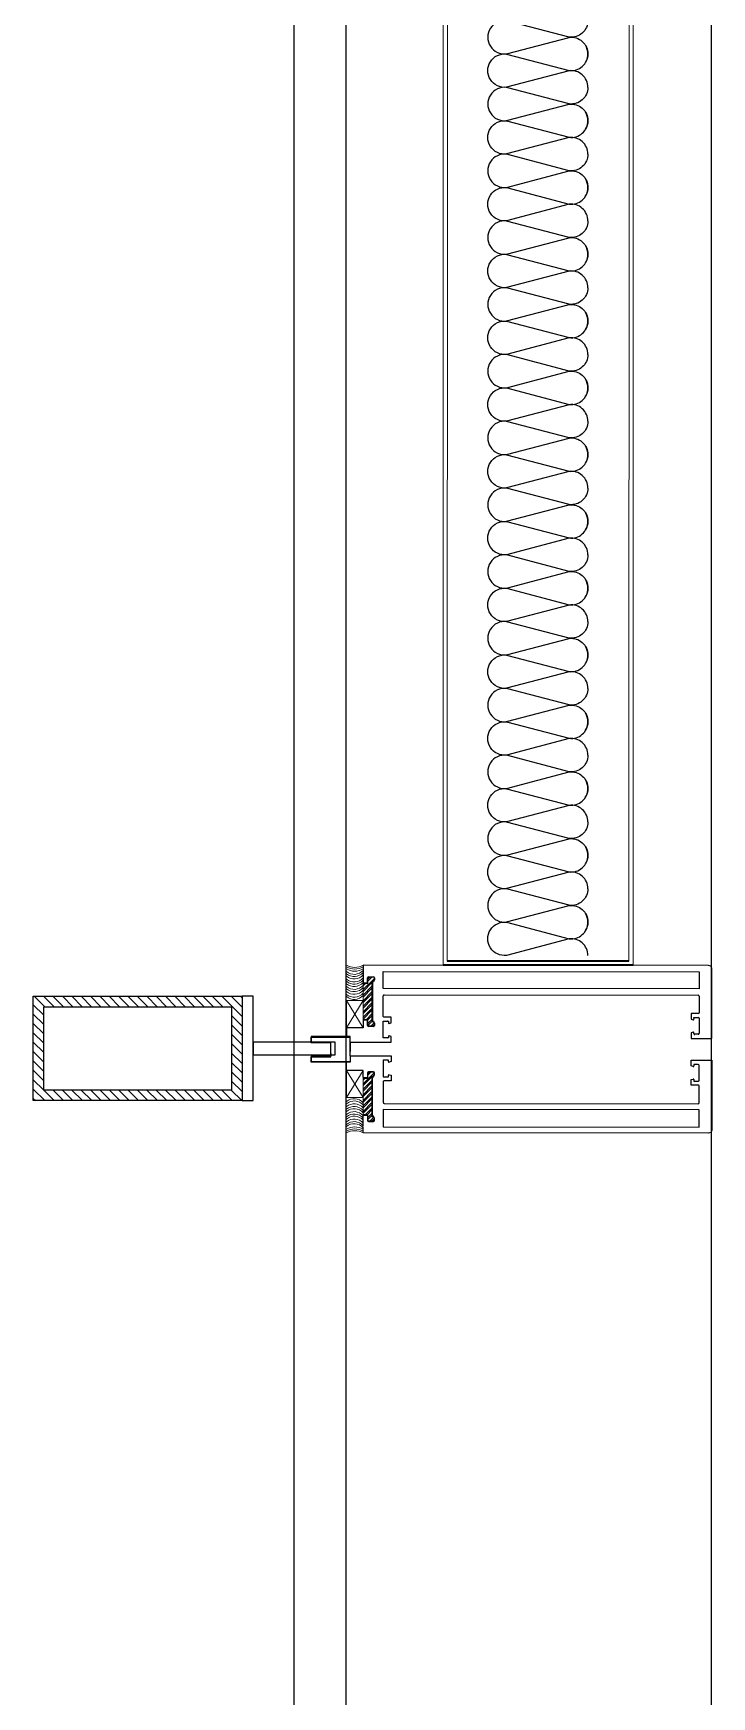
# Model space of a CAD drawing. Header units: feet. Extents: x 1421395 to 1426379, y -945253 to -943919.
# Drawn here: x 1421417.72 to 1421430.37, y -944274.09 to -944243.07 of the extents above; entities that cross this region are included whole.
import ezdxf

# ---------------------------------------------------------------- set-up
doc = ezdxf.new("R2010")
doc.units = ezdxf.units.FT
for name, color, linetype in [('04--hatch-1', 8, 'Continuous'), ('07--dim-1', 8, 'Continuous'), ('glazing', 145, 'Continuous'), ('H--metalwork', 1, 'Continuous'), ('L--windows-1', 1, 'Continuous'), ('Xref Typical$0$L--windows-1', 1, 'Continuous')]:
    doc.layers.add(name, color=color, linetype=linetype)
doc.layers.add('1.PROFILES', color=6, linetype='Continuous', lineweight=35)

# ---------------------------------------------------------------- blocks, each defined once
blk = doc.blocks.new('DFS')
at = {"color": 6, "lineweight": 0}
for p, q in [((638836.99, 52584.07, 0), (638837.23, 53833.98, 0)), ((638838.99, 52586.07, 0), (638839.23, 53831.98, 0)), ((638926.01, 52586.07, 0), (638926.25, 53831.98, 0)), ((638928.01, 52584.07, 0), (638928.25, 53833.98, 0))]:
    blk.add_line(p, q, dxfattribs=at)
at = {"color": 250, "elevation": 235.96}
for points in [[(638906.38, 53036.78, -0.451718), (638897.37, 53028.84), (638867.39, 53036.72, 1.135042), (638867.39, 53020.84), (638897.37, 53028.72, -0.451718), (638906.38, 53020.78, -0.137116), (638905.22, 53016.63, -0.137116)], [(638906.38, 53004.78, 0.451718), (638897.37, 53012.72), (638867.39, 53004.84, -1.135042), (638867.39, 53020.72), (638897.37, 53012.84, 0.451718), (638906.38, 53020.78, 0.137116), (638905.22, 53024.93, 0.137116)], [(638906.38, 53004.78, -0.451718), (638897.37, 52996.84), (638867.39, 53004.72, 1.135042), (638867.39, 52988.84), (638897.37, 52996.72, -0.451718), (638906.38, 52988.78, -0.137116), (638905.22, 52984.63, -0.137116)], [(638906.38, 52972.78, 0.451718), (638897.37, 52980.72), (638867.39, 52972.84, -1.135042), (638867.39, 52988.72), (638897.37, 52980.84, 0.451718), (638906.38, 52988.78, 0.137116), (638905.22, 52992.93, 0.137116)], [(638906.38, 52972.78, 0.451718), (638897.37, 52980.72), (638867.39, 52972.84, -1.135042), (638867.39, 52988.72), (638897.37, 52980.84, 0.451718), (638906.38, 52988.78, 0.137116), (638905.22, 52992.93, 0.137116)], [(638906.38, 52972.78, -0.451718), (638897.37, 52964.84), (638867.39, 52972.72, 1.135042), (638867.39, 52956.84), (638897.37, 52964.72, -0.451718), (638906.38, 52956.78, -0.137116), (638905.22, 52952.63, -0.137116)], [(638906.38, 52940.78, 0.451718), (638897.37, 52948.72), (638867.39, 52940.84, -1.135042), (638867.39, 52956.72), (638897.37, 52948.84, 0.451718), (638906.38, 52956.78, 0.137116), (638905.22, 52960.93, 0.137116)], [(638906.38, 52940.78, -0.451718), (638897.37, 52932.84), (638867.39, 52940.72, 1.135042), (638867.39, 52924.84), (638897.37, 52932.72, -0.451718), (638906.38, 52924.78, -0.137116), (638905.22, 52920.63, -0.137116)], [(638906.38, 52908.78, 0.451718), (638897.37, 52916.72), (638867.39, 52908.84, -1.135042), (638867.39, 52924.72), (638897.37, 52916.84, 0.451718), (638906.38, 52924.78, 0.137116), (638905.22, 52928.93, 0.137116)], [(638906.38, 52908.78, 0.451718), (638897.37, 52916.72), (638867.39, 52908.84, -1.135042), (638867.39, 52924.72), (638897.37, 52916.84, 0.451718), (638906.38, 52924.78, 0.137116), (638905.22, 52928.93, 0.137116)], [(638906.38, 52908.78, -0.451718), (638897.37, 52900.84), (638867.39, 52908.72, 1.135042), (638867.39, 52892.84), (638897.37, 52900.72, -0.451718), (638906.38, 52892.78, -0.137116), (638905.22, 52888.63, -0.137116)], [(638906.38, 52876.78, 0.451718), (638897.37, 52884.72), (638867.39, 52876.84, -1.135042), (638867.39, 52892.72), (638897.37, 52884.84, 0.451718), (638906.38, 52892.78, 0.137116), (638905.22, 52896.93, 0.137116)], [(638906.38, 52876.78, -0.451718), (638897.37, 52868.84), (638867.39, 52876.72, 1.135042), (638867.39, 52860.84), (638897.37, 52868.72, -0.451718), (638906.38, 52860.78, -0.137116), (638905.22, 52856.63, -0.137116)], [(638906.38, 52844.78, 0.451718), (638897.37, 52852.72), (638867.39, 52844.84, -1.135042), (638867.39, 52860.72), (638897.37, 52852.84, 0.451718), (638906.38, 52860.78, 0.137116), (638905.22, 52864.93, 0.137116)], [(638906.38, 52844.78, 0.451718), (638897.37, 52852.72), (638867.39, 52844.84, -1.135042), (638867.39, 52860.72), (638897.37, 52852.84, 0.451718), (638906.38, 52860.78, 0.137116), (638905.22, 52864.93, 0.137116)], [(638906.38, 52844.78, -0.451718), (638897.37, 52836.84), (638867.39, 52844.72, 1.135042), (638867.39, 52828.84), (638897.37, 52836.72, -0.451718), (638906.38, 52828.78, -0.137116), (638905.22, 52824.63, -0.137116)], [(638906.38, 52812.78, 0.451718), (638897.37, 52820.72), (638867.39, 52812.84, -1.135042), (638867.39, 52828.72), (638897.37, 52820.84, 0.451718), (638906.38, 52828.78, 0.137116), (638905.22, 52832.93, 0.137116)], [(638906.38, 52812.78, -0.451718), (638897.37, 52804.84), (638867.39, 52812.72, 1.135042), (638867.39, 52796.84), (638897.37, 52804.72, -0.451718), (638906.38, 52796.78, -0.137116), (638905.22, 52792.63, -0.137116)], [(638906.38, 52780.78, 0.451718), (638897.37, 52788.72), (638867.39, 52780.84, -1.135042), (638867.39, 52796.72), (638897.37, 52788.84, 0.451718), (638906.38, 52796.78, 0.137116), (638905.22, 52800.93, 0.137116)], [(638906.38, 52780.78, 0.451718), (638897.37, 52788.72), (638867.39, 52780.84, -1.135042), (638867.39, 52796.72), (638897.37, 52788.84, 0.451718), (638906.38, 52796.78, 0.137116), (638905.22, 52800.93, 0.137116)], [(638906.38, 52780.78, -0.451718), (638897.37, 52772.84), (638867.39, 52780.72, 1.135042), (638867.39, 52764.84), (638897.37, 52772.72, -0.451718), (638906.38, 52764.78, -0.137116), (638905.22, 52760.63, -0.137116)], [(638906.38, 52748.78, 0.451718), (638897.37, 52756.72), (638867.39, 52748.84, -1.135042), (638867.39, 52764.72), (638897.37, 52756.84, 0.451718), (638906.38, 52764.78, 0.137116), (638905.22, 52768.93, 0.137116)], [(638906.38, 52748.78, -0.451718), (638897.37, 52740.84), (638867.39, 52748.72, 1.135042), (638867.39, 52732.84), (638897.37, 52740.72, -0.451718), (638906.38, 52732.78, -0.137116), (638905.22, 52728.63, -0.137116)], [(638906.38, 52716.78, 0.451718), (638897.37, 52724.72), (638867.39, 52716.84, -1.135042), (638867.39, 52732.72), (638897.37, 52724.84, 0.451718), (638906.38, 52732.78, 0.137116), (638905.22, 52736.93, 0.137116)], [(638906.38, 52716.78, 0.451718), (638897.37, 52724.72), (638867.39, 52716.84, -1.135042), (638867.39, 52732.72), (638897.37, 52724.84, 0.451718), (638906.38, 52732.78, 0.137116), (638905.22, 52736.93, 0.137116)], [(638906.38, 52716.78, -0.451718), (638897.37, 52708.84), (638867.39, 52716.72, 1.135042), (638867.39, 52700.84), (638897.37, 52708.72, -0.451718), (638906.38, 52700.78, -0.137116), (638905.22, 52696.63, -0.137116)], [(638906.38, 52684.78, 0.451718), (638897.37, 52692.72), (638867.39, 52684.84, -1.135042), (638867.39, 52700.72), (638897.37, 52692.84, 0.451718), (638906.38, 52700.78, 0.137116), (638905.22, 52704.93, 0.137116)], [(638906.38, 52684.78, -0.451718), (638897.37, 52676.84), (638867.39, 52684.72, 1.135042), (638867.39, 52668.84), (638897.37, 52676.72, -0.451718), (638906.38, 52668.78, -0.137116), (638905.22, 52664.63, -0.137116)], [(638906.38, 52652.78, 0.451718), (638897.37, 52660.72), (638867.39, 52652.84, -1.135042), (638867.39, 52668.72), (638897.37, 52660.84, 0.451718), (638906.38, 52668.78, 0.137116), (638905.22, 52672.93, 0.137116)], [(638906.38, 52652.78, 0.451718), (638897.37, 52660.72), (638867.39, 52652.84, -1.135042), (638867.39, 52668.72), (638897.37, 52660.84, 0.451718), (638906.38, 52668.78, 0.137116), (638905.22, 52672.93, 0.137116)], [(638906.38, 52652.78, -0.451718), (638897.37, 52644.84), (638867.39, 52652.72, 1.135042), (638867.39, 52636.84), (638897.37, 52644.72, -0.451718), (638906.38, 52636.78, -0.137116), (638905.22, 52632.63, -0.137116)], [(638906.38, 52620.78, 0.451718), (638897.37, 52628.72), (638867.39, 52620.84, -1.135042), (638867.39, 52636.72), (638897.37, 52628.84, 0.451718), (638906.38, 52636.78, 0.137116), (638905.22, 52640.93, 0.137116)], [(638906.38, 52620.78, -0.451718), (638897.37, 52612.84), (638867.39, 52620.72, 1.135042), (638867.39, 52604.84), (638897.37, 52612.72, -0.451718), (638906.38, 52604.78, -0.137116), (638905.22, 52600.63, -0.137116)], [(638906.38, 52588.78, 0.451718), (638897.37, 52596.72), (638867.39, 52588.84, -1.135042), (638867.39, 52604.72), (638897.37, 52596.84, 0.451718), (638906.38, 52604.78, 0.137116), (638905.22, 52608.93, 0.137116)]]:
    blk.add_lwpolyline(points, format="xyb", dxfattribs=at)
at = {"layer": '1.PROFILES'}
for p, q in [((638926.01, 52586.07, 0), (638838.99, 52586.07, 0)), ((638928.01, 52584.07, 0), (638836.99, 52584.07, 0))]:
    blk.add_line(p, q, dxfattribs=at)
blk = doc.blocks.new('Xref Typical$0$A$C678E3510')
at = {"layer": 'Xref Typical$0$L--windows-1'}
for p, q in [((2072.04, 20006.12, 0), (2072.04, 23771.13, 0)), ((2272.04, 20006.12, 0), (2272.04, 23571.13, 0))]:
    blk.add_line(p, q, dxfattribs=at)
blk = doc.blocks.new('dxfhjt')
at = {"lineweight": 9}
h = blk.add_hatch(dxfattribs=at)
h.set_pattern_fill('ANSI32', color=250, scale=5, angle=900, style=0)
h.set_pattern_definition([(225, (123068.4649, -64400.1108), (1.325825215, -1.325825215), []), (225, (123067.581, -64400.1108), (1.325825215, -1.325825215), [])])
h.paths.add_polyline_path([(-56844.44, -163131.83, 0.414214), (-56844.19, -163131.58), (-56844.19, -163130.58), (-56844.6, -163129.85), (-56845.19, -163129.85), (-56845.19, -163110.52), (-56844.6, -163110.52), (-56844.19, -163109.79), (-56844.19, -163108.78, 0.414214), (-56844.44, -163108.53), (-56846.84, -163108.53, 0.414214), (-56847.09, -163108.78), (-56847.09, -163111.53), (-56849.37, -163111.53, 0.094195), (-56849.42, -163111.58), (-56849.42, -163128.78, 0.094195), (-56849.37, -163128.83), (-56847.09, -163128.83), (-56847.09, -163131.58, 0.414214), (-56846.84, -163131.83)])
h = blk.add_hatch(dxfattribs=at)
h.set_pattern_fill('ANSI32', color=250, scale=5, angle=900, style=0)
h.set_pattern_definition([(225, (120069.4656, -64400.1108), (1.325825215, -1.325825215), []), (225, (120068.5818, -64400.1108), (1.325825215, -1.325825215), [])])
h.paths.add_polyline_path([(-56844.44, -163154.05, -0.414214), (-56844.19, -163154.3), (-56844.19, -163155.3), (-56844.6, -163156.04), (-56845.19, -163156.04), (-56845.19, -163175.36), (-56844.6, -163175.36), (-56844.19, -163176.1), (-56844.19, -163177.1, -0.414214), (-56844.44, -163177.35), (-56846.84, -163177.35, -0.414214), (-56847.09, -163177.1), (-56847.09, -163174.35), (-56849.37, -163174.35, -0.094195), (-56849.42, -163174.3), (-56849.42, -163157.1, -0.094195), (-56849.37, -163157.05), (-56847.09, -163157.05), (-56847.09, -163154.3, -0.414214), (-56846.84, -163154.05)])
at = {"color": 250}
for p, q in [((-56683.91, -163102.88, 0), (-56849.42, -163102.72, 0)), ((-56849.42, -163102.72, 0), (-56849.42, -163105.73, 0)), ((-56849.42, -163105.73, 0), (-56849.42, -163111.28, 0)), ((-56847.34, -163111.28, 0), (-56847.34, -163108.78, 0)), ((-56846.84, -163108.28, 0), (-56844.44, -163108.28, 0)), ((-56843.94, -163108.78, 0), (-56843.94, -163109.85, 0)), ((-56682.91, -163103.26, 0), (-56683.91, -163102.88, 0)), ((-56682.42, -163104.22, 0), (-56682.91, -163103.26, 0)), ((-56682.42, -163137.88, 0), (-56682.42, -163104.22, 0)), ((-56849.42, -163111.28, 0), (-56847.34, -163111.28, 0)), ((-56844.45, -163110.77, 0), (-56844.94, -163110.77, 0)), ((-56844.94, -163110.77, 0), (-56844.94, -163129.6, 0)), ((-56843.94, -163109.85, 0), (-56844.45, -163110.77, 0)), ((-56839.82, -163127.34, 0), (-56839.82, -163117.42, 0)), ((-56839.32, -163116.92, 0), (-56688.92, -163117.08, 0)), ((-56688.42, -163117.58, 0), (-56688.42, -163125.58, 0)), ((-56849.42, -163132.71, 0), (-56857.42, -163132.71, 0)), ((-56847.34, -163129.08, 0), (-56849.42, -163129.08, 0)), ((-56849.42, -163129.08, 0), (-56849.42, -163132.21, 0)), ((-56849.42, -163132.21, 0), (-56849.42, -163132.71, 0)), ((-56847.34, -163131.58, 0), (-56847.34, -163129.08, 0)), ((-56844.44, -163132.08, 0), (-56846.84, -163132.08, 0)), ((-56844.94, -163129.6, 0), (-56844.45, -163129.6, 0)), ((-56844.45, -163129.6, 0), (-56843.94, -163130.52, 0)), ((-56843.94, -163130.52, 0), (-56843.94, -163131.58, 0)), ((-56839.82, -163137.64, 0), (-56839.82, -163129.64, 0)), ((-56839.82, -163129.64, 0), (-56837.69, -163129.64, 0)), ((-56835.92, -163127.64, 0), (-56839.52, -163127.64, 0)), ((-56837.54, -163129.64, 0), (-56837.32, -163129.64, 0)), ((-56837.32, -163129.64, 0), (-56837.32, -163130.34, 0)), ((-56836.94, -163130.63, 0), (-56835.92, -163130.36, 0)), ((-56835.92, -163130.36, 0), (-56835.92, -163127.64, 0)), ((-56688.72, -163125.88, 0), (-56692.32, -163125.88, 0)), ((-56692.32, -163125.88, 0), (-56692.32, -163128.6, 0)), ((-56692.32, -163128.6, 0), (-56691.3, -163128.87, 0)), ((-56690.93, -163128.64, 0), (-56691.02, -163128.3, 0)), ((-56690.92, -163127.99, 0), (-56690.92, -163127.88, 0)), ((-56690.92, -163127.88, 0), (-56688.72, -163127.88, 0)), ((-56688.42, -163128.18, 0), (-56688.42, -163135.38, 0)), ((-56874.31, -163139.89, 0), (-56874.31, -163137.26, 0)), ((-56874.31, -163137.26, 0), (-56855.64, -163137.26, 0)), ((-56864.85, -163139.89, 0), (-56874.31, -163139.89, 0)), ((-56855.64, -163136.95, 0), (-56874.3, -163136.95, 0)), ((-56874.3, -163136.95, 0), (-56874.3, -163139.56, 0)), ((-56874.3, -163139.56, 0), (-56864.85, -163139.56, 0)), ((-56864.85, -163146.64, 0), (-56864.85, -163139.56, 0)), ((-56855.64, -163139.71, 0), (-56855.64, -163144.17, 0)), ((-56855.64, -163139.71, 0), (-56851.5, -163139.71, 0)), ((-56851.5, -163139.71, 0), (-56849.45, -163139.71, 0)), ((-56849.45, -163139.71, 0), (-56835.92, -163139.71, 0)), ((-56837.68, -163137.64, 0), (-56839.82, -163137.64, 0)), ((-56837.32, -163137.64, 0), (-56837.56, -163137.64, 0)), ((-56837.32, -163136.94, 0), (-56837.32, -163137.64, 0)), ((-56835.92, -163136.93, 0), (-56836.94, -163136.65, 0)), ((-56835.92, -163139.71, 0), (-56835.92, -163136.93, 0)), ((-56691.3, -163134.89, 0), (-56692.32, -163135.17, 0)), ((-56692.32, -163135.17, 0), (-56692.32, -163136.85, 0)), ((-56692.32, -163136.85, 0), (-56692.32, -163137.88, 0)), ((-56692.32, -163137.88, 0), (-56682.42, -163137.88, 0)), ((-56691.02, -163135.54, 0), (-56690.92, -163135.18, 0)), ((-56690.92, -163135.88, 0), (-56690.92, -163135.85, 0)), ((-56690.88, -163135.88, 0), (-56690.92, -163135.88, 0)), ((-56690.43, -163135.88, 0), (-56690.47, -163135.91, 0)), ((-56688.92, -163135.88, 0), (-56690.43, -163135.88, 0)), ((-56864.85, -163146.31, 0), (-56874.31, -163146.31, 0)), ((-56874.31, -163146.31, 0), (-56874.31, -163148.95, 0)), ((-56874.3, -163149.26, 0), (-56874.3, -163146.64, 0)), ((-56874.3, -163146.64, 0), (-56864.85, -163146.64, 0)), ((-56864.85, -163145.14, 0), (-56864.85, -163146.31, 0)), ((-56855.64, -163146.17, 0), (-56855.64, -163141.71, 0)), ((-56855.64, -163146.17, 0), (-56835.92, -163146.17, 0)), ((-56851.5, -163146.17, 0), (-56849.45, -163146.17, 0)), ((-56849.45, -163146.17, 0), (-56835.92, -163146.17, 0)), ((-56837.68, -163148.24, 0), (-56839.82, -163148.24, 0)), ((-56839.82, -163148.24, 0), (-56839.82, -163156.24, 0)), ((-56837.32, -163148.24, 0), (-56837.56, -163148.24, 0)), ((-56837.32, -163148.94, 0), (-56837.32, -163148.24, 0)), ((-56835.92, -163146.17, 0), (-56835.92, -163148.96, 0)), ((-56692.32, -163149.36, 0), (-56692.32, -163148.32, 0)), ((-56692.32, -163148.32, 0), (-56682.42, -163148.32, 0)), ((-56682.42, -163148.32, 0), (-56682.42, -163181.98, 0)), ((-56874.31, -163148.95, 0), (-56855.64, -163148.95, 0)), ((-56855.64, -163149.26, 0), (-56874.3, -163149.26, 0)), ((-56849.42, -163153.17, 0), (-56857.42, -163153.17, 0)), ((-56849.42, -163153.67, 0), (-56849.42, -163153.17, 0)), ((-56849.42, -163156.48, 0), (-56849.42, -163153.35, 0)), ((-56847.34, -163154.3, 0), (-56847.34, -163156.8, 0)), ((-56844.44, -163153.8, 0), (-56846.84, -163153.8, 0)), ((-56844.94, -163175.11, 0), (-56844.94, -163156.29, 0)), ((-56844.94, -163156.29, 0), (-56844.45, -163156.29, 0)), ((-56844.45, -163156.29, 0), (-56843.94, -163155.37, 0)), ((-56843.94, -163155.37, 0), (-56843.94, -163154.3, 0)), ((-56839.82, -163156.24, 0), (-56837.69, -163156.24, 0)), ((-56837.54, -163156.24, 0), (-56837.32, -163156.24, 0)), ((-56837.32, -163156.24, 0), (-56837.32, -163155.54, 0)), ((-56835.92, -163148.96, 0), (-56836.94, -163149.23, 0)), ((-56836.94, -163155.25, 0), (-56835.92, -163155.53, 0)), ((-56835.92, -163155.53, 0), (-56835.92, -163158.24, 0)), ((-56692.32, -163151.04, 0), (-56692.32, -163149.36, 0)), ((-56691.3, -163151.31, 0), (-56692.32, -163151.04, 0)), ((-56691.02, -163150.66, 0), (-56690.92, -163151.03, 0)), ((-56690.88, -163150.32, 0), (-56690.92, -163150.32, 0)), ((-56690.92, -163150.32, 0), (-56690.92, -163150.35, 0)), ((-56690.43, -163150.32, 0), (-56690.47, -163150.3, 0)), ((-56688.92, -163150.32, 0), (-56690.43, -163150.32, 0)), ((-56688.42, -163158.02, 0), (-56688.42, -163150.82, 0)), ((-56847.34, -163156.8, 0), (-56849.42, -163156.8, 0)), ((-56839.82, -163158.54, 0), (-56839.82, -163168.46, 0)), ((-56835.92, -163158.24, 0), (-56839.52, -163158.24, 0)), ((-56692.32, -163157.61, 0), (-56691.3, -163157.33, 0)), ((-56692.32, -163160.32, 0), (-56692.32, -163157.61, 0)), ((-56688.72, -163160.32, 0), (-56692.32, -163160.32, 0)), ((-56690.93, -163157.56, 0), (-56691.02, -163157.91, 0)), ((-56690.92, -163158.22, 0), (-56690.92, -163158.32, 0)), ((-56690.92, -163158.32, 0), (-56688.72, -163158.32, 0)), ((-56688.42, -163168.62, 0), (-56688.42, -163160.62, 0)), ((-56839.32, -163168.96, 0), (-56688.92, -163169.12, 0)), ((-56849.42, -163179.84, 0), (-56849.42, -163174.28, 0)), ((-56849.42, -163174.6, 0), (-56847.34, -163174.6, 0)), ((-56849.42, -163183.16, 0), (-56849.42, -163180.16, 0)), ((-56847.34, -163174.6, 0), (-56847.34, -163177.1, 0)), ((-56846.84, -163177.6, 0), (-56844.44, -163177.6, 0)), ((-56844.45, -163175.11, 0), (-56844.94, -163175.11, 0)), ((-56843.94, -163176.04, 0), (-56844.45, -163175.11, 0)), ((-56843.94, -163177.1, 0), (-56843.94, -163176.04, 0)), ((-56683.91, -163183.32, 0), (-56849.42, -163183.16, 0)), ((-56682.91, -163182.94, 0), (-56683.91, -163183.32, 0)), ((-56682.42, -163181.98, 0), (-56682.91, -163182.94, 0))]:
    blk.add_line(p, q, dxfattribs=at)
at = {"color": 250, "lineweight": 0}
for p, q in [((-56857.42, -163119.75, 0), (-56849.42, -163132.71, 0)), ((-56849.42, -163119.75, 0), (-56857.42, -163132.71, 0)), ((-56857.42, -163166.14, 0), (-56849.42, -163153.17, 0)), ((-56849.42, -163166.14, 0), (-56857.42, -163153.17, 0))]:
    blk.add_line(p, q, dxfattribs=at)
at = {"color": 250, "lineweight": 9, "elevation": 0}
for points in [[(-56847.09, -163111.53), (-56847.09, -163108.78, -0.414214), (-56846.84, -163108.53), (-56844.44, -163108.53, -0.414214), (-56844.19, -163108.78), (-56844.19, -163109.79), (-56844.6, -163110.52), (-56845.19, -163110.52), (-56845.19, -163129.85), (-56844.6, -163129.85), (-56844.19, -163130.58), (-56844.19, -163131.58, -0.414214), (-56844.44, -163131.83), (-56846.84, -163131.83, -0.414214), (-56847.09, -163131.58), (-56847.09, -163128.83), (-56849.37, -163128.83, -0.094195), (-56849.42, -163128.78), (-56849.42, -163111.58, -0.094195), (-56849.37, -163111.53)], [(-56847.09, -163174.35), (-56847.09, -163177.1, 0.414214), (-56846.84, -163177.35), (-56844.44, -163177.35, 0.414214), (-56844.19, -163177.1), (-56844.19, -163176.1), (-56844.6, -163175.36), (-56845.19, -163175.36), (-56845.19, -163156.04), (-56844.6, -163156.04), (-56844.19, -163155.3), (-56844.19, -163154.3, 0.414214), (-56844.44, -163154.05), (-56846.84, -163154.05, 0.414214), (-56847.09, -163154.3), (-56847.09, -163157.05), (-56849.37, -163157.05, 0.094195), (-56849.42, -163157.1), (-56849.42, -163174.3, 0.094195), (-56849.37, -163174.35)]]:
    blk.add_lwpolyline(points, format="xyb", close=True, dxfattribs=at)
at = {"color": 250, "elevation": 0}
for points in [[(-56839.82, -163113.92), (-56839.82, -163105.72), (-56688.42, -163105.88), (-56688.42, -163114.08)], [(-56839.82, -163113.92), (-56839.82, -163105.72), (-56688.42, -163105.88), (-56688.42, -163114.08)], [(-56839.82, -163171.96), (-56839.82, -163180.16), (-56688.42, -163180.32), (-56688.42, -163172.12)], [(-56839.82, -163171.96), (-56839.82, -163180.16), (-56688.42, -163180.32), (-56688.42, -163172.12)]]:
    blk.add_lwpolyline(points, close=True, dxfattribs=at)
at = {"color": 250, "lineweight": 0, "elevation": 0}
for points in [[(-56857.42, -163119.75), (-56857.42, -163132.71), (-56849.42, -163132.71), (-56849.42, -163119.75)], [(-56857.42, -163166.14), (-56857.42, -163153.17), (-56849.42, -163153.17), (-56849.42, -163166.14)]]:
    blk.add_lwpolyline(points, close=True, dxfattribs=at)
at = {"color": 250, "elevation": 0}
for points in [[(-56857.42, -163132.71), (-56857.42, -163136.95)], [(-56855.64, -163146.17), (-56855.64, -163136.95)], [(-56855.64, -163146.17), (-56855.64, -163149.26)], [(-56857.42, -163153.17), (-56857.42, -163149.26)]]:
    blk.add_lwpolyline(points, dxfattribs=at)
at = {"color": 250, "lineweight": 0}
for centre, radius, start, end in [((-56853.42, -163095.96, 0), 7.86, 239.37139, 300.62861), ((-56853.42, -163096.78, 0), 7.86, 239.3786, 300.58251), ((-56853.42, -163097.79, 0), 7.86, 239.3786, 300.58251), ((-56853.72, -163101.44, 0), 5.73, 229.79672, 318.66136), ((-56853.72, -163102.45, 0), 5.73, 229.79672, 318.66136), ((-56853.72, -163103.64, 0), 5.73, 229.79672, 318.66136), ((-56853.72, -163105.03, 0), 5.73, 229.79672, 318.66136), ((-56853.72, -163106.11, 0), 5.73, 229.79672, 318.66136), ((-56853.72, -163107.24, 0), 5.73, 229.79672, 318.66136), ((-56853.72, -163108.63, 0), 5.73, 229.79672, 318.66136), ((-56853.72, -163109.7, 0), 5.73, 229.79672, 318.66136), ((-56853.72, -163110.96, 0), 5.73, 229.79672, 318.66136), ((-56853.72, -163112.35, 0), 5.73, 229.79672, 318.66136), ((-56853.72, -163113.43, 0), 5.73, 229.79672, 318.66136), ((-56853.72, -163172.46, 0), 5.73, 41.33864, 130.20328), ((-56853.72, -163173.53, 0), 5.73, 41.33864, 130.20328), ((-56853.72, -163174.92, 0), 5.73, 41.33864, 130.20328), ((-56853.72, -163176.18, 0), 5.73, 41.33864, 130.20328), ((-56853.72, -163177.26, 0), 5.73, 41.33864, 130.20328), ((-56853.72, -163178.64, 0), 5.73, 41.33864, 130.20328), ((-56853.72, -163179.78, 0), 5.73, 41.33864, 130.20328), ((-56853.72, -163180.85, 0), 5.73, 41.33864, 130.20328), ((-56853.72, -163182.24, 0), 5.73, 41.33864, 130.20328), ((-56853.72, -163183.44, 0), 5.73, 41.33864, 130.20328), ((-56853.72, -163184.45, 0), 5.73, 41.33864, 130.20328), ((-56853.42, -163188.1, 0), 7.86, 59.41749, 120.6214), ((-56853.42, -163189.11, 0), 7.86, 59.41749, 120.6214), ((-56853.42, -163189.92, 0), 7.86, 59.37139, 120.62861)]:
    blk.add_arc(centre, radius, start, end, dxfattribs=at)
at = {"color": 250}
for centre, radius, start, end in [((-56846.84, -163108.78, 0), 0.5, 90, 180), ((-56844.44, -163108.78, 0), 0.5, 360, 90), ((-56839.32, -163117.42, 0), 0.5, 90, 180), ((-56688.92, -163117.58, 0), 0.5, 0, 90), ((-56846.84, -163131.58, 0), 0.5, 180, 270), ((-56844.44, -163131.58, 0), 0.5, 270, 0), ((-56839.52, -163127.34, 0), 0.3, 180, 270), ((-56837.62, -163129.93, 0), 0.3, 75.78159, 104.21841), ((-56837.02, -163130.34, 0), 0.3, 180, 285), ((-56691.22, -163128.58, 0), 0.3, 255, 348.35351), ((-56690.73, -163128.22, 0), 0.3, 129.59012, 195), ((-56688.72, -163125.58, 0), 0.3, 270, 360), ((-56688.72, -163128.18, 0), 0.3, 360, 90), ((-56837.62, -163137.35, 0), 0.3, 258.6985, 281.3015), ((-56837.02, -163136.94, 0), 0.3, 75, 180), ((-56691.22, -163135.18, 0), 0.3, 1.38312, 105), ((-56690.73, -163135.62, 0), 0.3, 165, 230.40988), ((-56690.73, -163135.62, 0), 0.3, 240.83949, 268.2462), ((-56690.62, -163135.65, 0), 0.3, 246.83916, 300), ((-56688.92, -163135.38, 0), 0.5, 270, 0), ((-56837.62, -163148.54, 0), 0.3, 78.6985, 101.3015), ((-56846.84, -163154.3, 0), 0.5, 90, 180), ((-56844.44, -163154.3, 0), 0.5, 360, 90), ((-56837.62, -163155.95, 0), 0.3, 255.78159, 284.21841), ((-56837.02, -163148.94, 0), 0.3, 180, 285), ((-56837.02, -163155.54, 0), 0.3, 75, 180), ((-56691.22, -163151.02, 0), 0.3, 255, 358.61688), ((-56690.73, -163150.59, 0), 0.3, 129.59012, 195), ((-56690.73, -163150.59, 0), 0.3, 91.7538, 119.16051), ((-56690.62, -163150.56, 0), 0.3, 60, 113.16084), ((-56688.92, -163150.82, 0), 0.5, 0, 90), ((-56839.52, -163158.54, 0), 0.3, 90, 180), ((-56691.22, -163157.62, 0), 0.3, 11.64649, 105), ((-56690.73, -163157.99, 0), 0.3, 165, 230.40988), ((-56688.72, -163158.02, 0), 0.3, 270, 0), ((-56688.72, -163160.62, 0), 0.3, 360, 90), ((-56839.32, -163168.46, 0), 0.5, 180, 270), ((-56688.92, -163168.62, 0), 0.5, 270, 0), ((-56846.84, -163177.1, 0), 0.5, 180, 270), ((-56844.44, -163177.1, 0), 0.5, 270, 0)]:
    blk.add_arc(centre, radius, start, end, dxfattribs=at)
blk = doc.blocks.new('RGQ')
at = {"layer": '04--hatch-1'}
h = blk.add_hatch(dxfattribs=at)
h.set_pattern_fill('ANSI31', color=256)
h.paths.add_polyline_path([(431651, 108268.11), (431601, 108268.11), (431601, 108168.11), (431651, 108168.11)])
h.paths.add_polyline_path([(431646, 108263.11), (431646, 108173.11), (431606, 108173.11), (431606, 108263.11)], flags=16)
at = {"layer": 'H--metalwork'}
for points in [[(431601, 108268.11), (431651, 108268.11), (431651, 108168.11), (431601, 108168.11)], [(431606, 108263.11), (431646, 108263.11), (431646, 108173.11), (431606, 108173.11)]]:
    blk.add_lwpolyline(points, close=True, dxfattribs=at)
blk = doc.blocks.new('4th')
at = {"layer": 'H--metalwork', "color": 252, "elevation": -101.16}
for points in [[(-472787.89, -372429.07), (-472787.89, -372479.07), (-472782.52, -372479.07), (-472782.52, -372429.07)], [(-472782.52, -372451.07), (-472782.52, -372457.07), (-472743.25, -372457.07), (-472743.25, -372451.07)]]:
    blk.add_lwpolyline(points, close=True, dxfattribs=at)
at = {"layer": 'L--windows-1', "color": 5, "linetype": 'Continuous'}
for p, q in [((-472762.96, -374644.13, -0.13), (-472762.96, -370946.79, 0)), ((-472737.96, -374644.13, -0.13), (-472737.96, -370971.79, 0))]:
    blk.add_line(p, q, dxfattribs=at)
at = {"layer": '04--hatch-1'}
blk.add_blockref('dxfhjt', (-415880.44, -209311.4, 0), dxfattribs=at)
at = {"layer": 'H--metalwork', "rotation": 270}
blk.add_blockref('RGQ', (-581056, 59171.93, -101.16), dxfattribs=at)

msp = doc.modelspace()

# ---------------------------------------------------------------- block references
at = {"extrusion": (1.62574e-12, 1.25923e-06, 1), "xscale": 0.03891891879323523, "yscale": 0.03891891879323523, "zscale": 0.03891891879323523}
msp.add_blockref('Xref Typical$0$A$C678E3510', (1421341.945, -945128.402, -1.147), dxfattribs=at)
at = {"layer": '07--dim-1', "extrusion": (-6.24309e-13, 1.25923e-06, 1), "xscale": 0.03891891879323523, "yscale": 0.03891891879323523, "zscale": 0.03891891879323523}
msp.add_blockref('DFS', (1396562.518, -946306.963, -1.147), dxfattribs=at)
at = {"layer": 'glazing', "color": 6, "extrusion": (1.35353e-12, 1.25923e-06, 1), "xscale": 0.03891891879323523, "yscale": 0.03891891879323523, "zscale": 0.03891891879323523}
msp.add_blockref('4th', (1439822.007, -929766.489, -1.147), dxfattribs=at)

doc.saveas('drawing.dxf')
